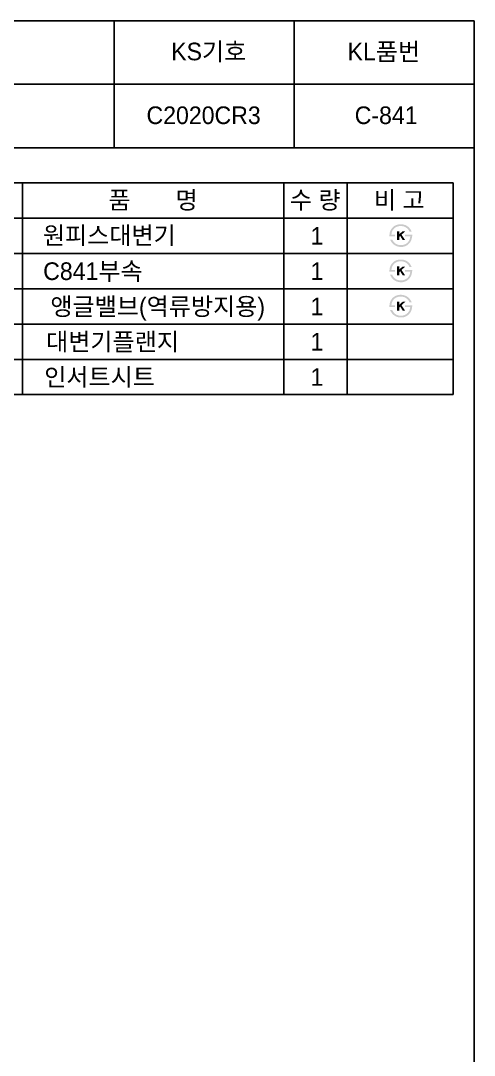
# Model space of a CAD drawing. Header units: millimetres. Extents: x 4660 to 14520, y -4429 to -1100.
# Drawn here: x 9977 to 10620, y -2566 to -1100 of the extents above; entities that cross this region are included whole.
import ezdxf
from ezdxf.enums import TextEntityAlignment as Align

# ---------------------------------------------------------------- set-up
doc = ezdxf.new("R2010")
doc.units = ezdxf.units.MM
doc.layers.add('TEXT', color=7, linetype='Continuous')
doc.layers.add('도각라인', color=255, linetype='Continuous')
doc.styles.add('타이틀', font='H2GTRM.TTF', dxfattribs={"height": 25})

msp = doc.modelspace()

# ---------------------------------------------------------------- hatches: boundary and pattern name
at = {"layer": 'TEXT'}
for points in [[(10499.4, -1405.7), (10499.4, -1405.3), (10499.4, -1404.9), (10499.4, -1404.5), (10499.4, -1404), (10499.4, -1403.6), (10499.4, -1403.2), (10499.5, -1402.8), (10499.5, -1402.4), (10499.6, -1402.1), (10499.6, -1401.7), (10499.7, -1401.3), (10499.8, -1400.9), (10499.8, -1400.5), (10499.9, -1400.1), (10500, -1399.7), (10500.1, -1399.3), (10500.3, -1398.9), (10500.4, -1398.6), (10500.5, -1398.2), (10500.7, -1397.8), (10500.8, -1397.5), (10501, -1397.1), (10501.2, -1396.8), (10501.3, -1396.4), (10501.5, -1396.1), (10501.7, -1395.7), (10501.9, -1395.4), (10502.1, -1395.1), (10502.4, -1394.8), (10502.6, -1394.5), (10502.8, -1394.2), (10503.3, -1393.5), (10503.6, -1393.2), (10503.9, -1392.9), (10504.2, -1392.6), (10504.4, -1392.4), (10504.7, -1392.1), (10505, -1391.8), (10505.4, -1391.6), (10505.7, -1391.3), (10506, -1391.1), (10506.3, -1390.9), (10506.7, -1390.7), (10507, -1390.5), (10507.4, -1390.3), (10507.7, -1390.1), (10508.1, -1389.9), (10508.5, -1389.7), (10508.9, -1389.6), (10509.3, -1389.4), (10509.7, -1389.3), (10510.2, -1389.1), (10510.6, -1389), (10511, -1388.9), (10511.5, -1388.8), (10511.9, -1388.7), (10512.4, -1388.6), (10512.9, -1388.5), (10513.3, -1388.5), (10513.8, -1388.4), (10514.3, -1388.4), (10514.8, -1388.4), (10515.3, -1388.4), (10516, -1388.4), (10516.4, -1388.4), (10516.8, -1388.4), (10517.1, -1388.5), (10517.5, -1388.5), (10517.9, -1388.6), (10518.2, -1388.6), (10518.6, -1388.7), (10518.9, -1388.7), (10519.3, -1388.8), (10519.6, -1388.9), (10519.9, -1389), (10520.3, -1389.1), (10520.6, -1389.2), (10520.9, -1389.3), (10521.3, -1389.4), (10521.6, -1389.5), (10521.9, -1389.6), (10522.2, -1389.7), (10522.5, -1389.9), (10522.8, -1390), (10523.1, -1390.2), (10523.4, -1390.3), (10523.7, -1390.5), (10524, -1390.6), (10524.3, -1390.8), (10524.5, -1391), (10524.8, -1391.2), (10525.1, -1391.4), (10525.4, -1391.6), (10525.6, -1391.8), (10526, -1392.1), (10526.5, -1392.5), (10526.8, -1392.9), (10527.2, -1393.2), (10527.6, -1393.6), (10528, -1394), (10528.3, -1394.5), (10528.6, -1394.9), (10529, -1395.4), (10529.3, -1395.8), (10529.6, -1396.3), (10529.8, -1396.8), (10530.1, -1397.3), (10530.4, -1397.9), (10530.6, -1398.4), (10530.8, -1398.9), (10530.8, -1398.9), (10527.7, -1398.9), (10527.7, -1398.9), (10527.7, -1398.8), (10527.6, -1398.6), (10527.5, -1398.4), (10527.5, -1398.2), (10527.4, -1398.1), (10527.3, -1397.9), (10527.2, -1397.7), (10527.1, -1397.6), (10527.1, -1397.4), (10527, -1397.2), (10526.9, -1397.1), (10526.8, -1396.9), (10526.6, -1396.7), (10526.5, -1396.6), (10526.4, -1396.4), (10526.3, -1396.2), (10526.2, -1396.1), (10526.1, -1395.9), (10525.8, -1395.6), (10525.5, -1395.3), (10525.2, -1395), (10524.9, -1394.7), (10524.6, -1394.4), (10524.2, -1394.1), (10523.9, -1393.8), (10523.6, -1393.6), (10523.4, -1393.4), (10523.2, -1393.2), (10522.9, -1393.1), (10522.7, -1392.9), (10522.5, -1392.8), (10522.2, -1392.6), (10522, -1392.5), (10521.7, -1392.4), (10521.5, -1392.2), (10521.2, -1392.1), (10521, -1392), (10520.7, -1391.9), (10520.5, -1391.8), (10520.2, -1391.7), (10520, -1391.6), (10519.7, -1391.5), (10519.4, -1391.4), (10519.2, -1391.4), (10518.9, -1391.3), (10518.6, -1391.2), (10518.4, -1391.2), (10518.1, -1391.1), (10517.8, -1391.1), (10517.5, -1391), (10517.2, -1391), (10517, -1390.9), (10516.7, -1390.9), (10516.4, -1390.9), (10516.1, -1390.9), (10515.8, -1390.9), (10515.5, -1390.9), (10515.2, -1390.9), (10514.8, -1390.9), (10514.5, -1390.9), (10514.2, -1390.9), (10513.8, -1391), (10513.5, -1391), (10513.2, -1391), (10512.9, -1391.1), (10512.5, -1391.1), (10512.2, -1391.2), (10511.9, -1391.3), (10511.6, -1391.3), (10511.3, -1391.4), (10511, -1391.5), (10510.7, -1391.6), (10510.4, -1391.7), (10510.1, -1391.8), (10509.9, -1391.9), (10509.6, -1392.1), (10509.3, -1392.2), (10509, -1392.3), (10508.8, -1392.5), (10508.5, -1392.6), (10508.2, -1392.8), (10508, -1392.9), (10507.7, -1393.1), (10507.5, -1393.3), (10507.2, -1393.4), (10507, -1393.6), (10506.7, -1393.8), (10506.5, -1394), (10506.3, -1394.2), (10506, -1394.4), (10505.8, -1394.7), (10505.6, -1394.9), (10505.4, -1395.1), (10505.2, -1395.3), (10505, -1395.6), (10504.8, -1395.8), (10504.6, -1396.1), (10504.4, -1396.3), (10504.2, -1396.6), (10504.1, -1396.8), (10503.9, -1397.1), (10503.8, -1397.4), (10503.6, -1397.7), (10503.5, -1397.9), (10503.3, -1398.2), (10503.2, -1398.5), (10503.1, -1398.8), (10503, -1399.1), (10502.9, -1399.4), (10502.8, -1399.7), (10502.7, -1400), (10502.6, -1400.3), (10502.5, -1400.6), (10502.5, -1401), (10502.4, -1401.3), (10502.4, -1401.6), (10502.3, -1402), (10502.3, -1402.3), (10502.2, -1402.6), (10502.2, -1403), (10502.2, -1403.3), (10502.2, -1403.3), (10507.4, -1403.3), (10507.4, -1403.3), (10507.4, -1403.3), (10507.4, -1405.7), (10507.4, -1405.7), (10507.4, -1405.7), (10499.4, -1405.7)], [(10531.6, -1403.3), (10531.6, -1403.8), (10531.6, -1404.2), (10531.6, -1404.6), (10531.6, -1405.1), (10531.5, -1405.5), (10531.5, -1405.9), (10531.4, -1406.4), (10531.4, -1406.8), (10531.3, -1407.2), (10531.2, -1407.6), (10531.1, -1408), (10531, -1408.4), (10530.9, -1408.9), (10530.8, -1409.3), (10530.7, -1409.7), (10530.5, -1410.1), (10530.4, -1410.4), (10530.3, -1410.8), (10530.1, -1411.2), (10529.9, -1411.6), (10529.8, -1411.9), (10529.6, -1412.3), (10529.4, -1412.6), (10529.2, -1413), (10529, -1413.3), (10528.8, -1413.7), (10528.6, -1414), (10528.3, -1414.3), (10528.1, -1414.6), (10527.9, -1414.9), (10527.6, -1415.2), (10527.4, -1415.5), (10527.1, -1415.8), (10526.8, -1416.1), (10526.5, -1416.4), (10526.2, -1416.7), (10525.9, -1416.9), (10525.7, -1417.2), (10525.3, -1417.4), (10525, -1417.6), (10524.7, -1417.9), (10524.4, -1418.1), (10524.1, -1418.3), (10523.7, -1418.5), (10523.4, -1418.7), (10523.1, -1418.9), (10522.7, -1419), (10522.4, -1419.2), (10522, -1419.4), (10521.6, -1419.5), (10521.3, -1419.7), (10520.9, -1419.8), (10520.5, -1419.9), (10520.1, -1420), (10519.7, -1420.1), (10519.4, -1420.2), (10519, -1420.3), (10518.6, -1420.4), (10518.2, -1420.4), (10517.8, -1420.5), (10517.4, -1420.5), (10517, -1420.5), (10516.6, -1420.5), (10516.1, -1420.5), (10515.5, -1420.5), (10514.8, -1420.5), (10514.2, -1420.5), (10513.5, -1420.4), (10512.9, -1420.3), (10512.6, -1420.3), (10512.3, -1420.2), (10512, -1420.1), (10511.7, -1420.1), (10511.4, -1420), (10511.1, -1419.9), (10510.8, -1419.8), (10510.5, -1419.7), (10510.2, -1419.7), (10510, -1419.6), (10509.7, -1419.5), (10509.4, -1419.3), (10509.1, -1419.2), (10508.8, -1419.1), (10508.6, -1419), (10508.3, -1418.9), (10508, -1418.7), (10507.8, -1418.6), (10507.5, -1418.4), (10507.2, -1418.3), (10507, -1418.1), (10506.5, -1417.8), (10506.2, -1417.6), (10505.9, -1417.4), (10505.7, -1417.3), (10505.4, -1417.1), (10505.2, -1416.9), (10505, -1416.7), (10504.7, -1416.5), (10504.5, -1416.2), (10504.3, -1416), (10504, -1415.8), (10503.8, -1415.6), (10503.6, -1415.3), (10503.4, -1415.1), (10503.2, -1414.9), (10503, -1414.6), (10502.8, -1414.4), (10502.6, -1414.1), (10502.4, -1413.8), (10502.2, -1413.6), (10502, -1413.3), (10501.9, -1413), (10501.7, -1412.7), (10501.5, -1412.5), (10501.3, -1412.2), (10501.2, -1411.9), (10501, -1411.6), (10500.9, -1411.3), (10500.6, -1410.6), (10500.3, -1410), (10500.3, -1410), (10503.3, -1410), (10503.3, -1410), (10503.5, -1410.4), (10503.7, -1410.8), (10504, -1411.2), (10504.2, -1411.6), (10504.5, -1412), (10504.7, -1412.4), (10505, -1412.7), (10505.2, -1413.1), (10505.5, -1413.4), (10505.8, -1413.7), (10506.1, -1414), (10506.4, -1414.3), (10506.6, -1414.6), (10506.9, -1414.9), (10507.2, -1415.1), (10507.5, -1415.4), (10507.8, -1415.6), (10508, -1415.7), (10508.2, -1415.9), (10508.5, -1416), (10508.7, -1416.2), (10508.9, -1416.3), (10509.2, -1416.5), (10509.4, -1416.6), (10509.7, -1416.7), (10509.9, -1416.8), (10510.2, -1417), (10510.4, -1417.1), (10510.7, -1417.2), (10511, -1417.3), (10511.2, -1417.4), (10511.5, -1417.4), (10511.8, -1417.5), (10512, -1417.6), (10512.3, -1417.6), (10512.6, -1417.7), (10512.9, -1417.8), (10513.2, -1417.8), (10513.5, -1417.8), (10513.7, -1417.9), (10514, -1417.9), (10514.3, -1417.9), (10514.6, -1417.9), (10514.9, -1418), (10515.2, -1418), (10515.5, -1418), (10515.9, -1418), (10516.7, -1417.9), (10517, -1417.9), (10517.3, -1417.9), (10517.5, -1417.9), (10517.8, -1417.8), (10518.1, -1417.8), (10518.3, -1417.8), (10518.6, -1417.7), (10518.8, -1417.7), (10519.1, -1417.6), (10519.4, -1417.5), (10519.6, -1417.5), (10519.9, -1417.4), (10520.1, -1417.3), (10520.4, -1417.2), (10520.6, -1417.1), (10520.9, -1417), (10521.1, -1416.9), (10521.4, -1416.8), (10521.6, -1416.7), (10521.8, -1416.6), (10522.1, -1416.5), (10522.3, -1416.3), (10522.5, -1416.2), (10522.8, -1416.1), (10523, -1415.9), (10523.2, -1415.8), (10523.5, -1415.6), (10523.7, -1415.4), (10523.9, -1415.3), (10524.1, -1415.1), (10524.4, -1414.9), (10524.6, -1414.7), (10524.9, -1414.4), (10525.1, -1414.2), (10525.4, -1414), (10525.6, -1413.7), (10525.8, -1413.5), (10526, -1413.2), (10526.2, -1413), (10526.4, -1412.7), (10526.6, -1412.4), (10526.7, -1412.2), (10526.9, -1411.9), (10527.1, -1411.6), (10527.2, -1411.3), (10527.4, -1411), (10527.5, -1410.7), (10527.7, -1410.4), (10527.8, -1410.1), (10527.9, -1409.8), (10528, -1409.5), (10528.1, -1409.2), (10528.2, -1408.9), (10528.3, -1408.5), (10528.4, -1408.2), (10528.5, -1407.8), (10528.5, -1407.5), (10528.6, -1407.1), (10528.7, -1406.8), (10528.7, -1406.4), (10528.8, -1406.1), (10528.8, -1405.7), (10528.8, -1405.7), (10521.4, -1405.7), (10521.4, -1405.7), (10521.4, -1405.7), (10521.4, -1403.3), (10521.4, -1403.3), (10521.4, -1403.3), (10531.6, -1403.3)], [(10513.2, -1402.6), (10518, -1398.3), (10521.8, -1398.3), (10516.5, -1403.2), (10521.5, -1410.7), (10518.1, -1410.7), (10514.6, -1405), (10513.2, -1406.3), (10513.2, -1410.7), (10510.2, -1410.7), (10510.2, -1398.2), (10513.2, -1398.2)], [(10499.4, -1455.7), (10499.4, -1455.3), (10499.4, -1454.9), (10499.4, -1454.5), (10499.4, -1454), (10499.4, -1453.6), (10499.4, -1453.2), (10499.5, -1452.8), (10499.5, -1452.4), (10499.6, -1452.1), (10499.6, -1451.7), (10499.7, -1451.3), (10499.8, -1450.9), (10499.8, -1450.5), (10499.9, -1450.1), (10500, -1449.7), (10500.1, -1449.3), (10500.3, -1448.9), (10500.4, -1448.6), (10500.5, -1448.2), (10500.7, -1447.8), (10500.8, -1447.5), (10501, -1447.1), (10501.2, -1446.8), (10501.3, -1446.4), (10501.5, -1446.1), (10501.7, -1445.7), (10501.9, -1445.4), (10502.1, -1445.1), (10502.4, -1444.8), (10502.6, -1444.5), (10502.8, -1444.2), (10503.3, -1443.5), (10503.6, -1443.2), (10503.9, -1442.9), (10504.2, -1442.6), (10504.4, -1442.4), (10504.7, -1442.1), (10505, -1441.8), (10505.4, -1441.6), (10505.7, -1441.3), (10506, -1441.1), (10506.3, -1440.9), (10506.7, -1440.7), (10507, -1440.5), (10507.4, -1440.3), (10507.7, -1440.1), (10508.1, -1439.9), (10508.5, -1439.7), (10508.9, -1439.6), (10509.3, -1439.4), (10509.7, -1439.3), (10510.2, -1439.1), (10510.6, -1439), (10511, -1438.9), (10511.5, -1438.8), (10511.9, -1438.7), (10512.4, -1438.6), (10512.9, -1438.5), (10513.3, -1438.5), (10513.8, -1438.4), (10514.3, -1438.4), (10514.8, -1438.4), (10515.3, -1438.4), (10516, -1438.4), (10516.4, -1438.4), (10516.8, -1438.4), (10517.1, -1438.5), (10517.5, -1438.5), (10517.9, -1438.6), (10518.2, -1438.6), (10518.6, -1438.7), (10518.9, -1438.7), (10519.3, -1438.8), (10519.6, -1438.9), (10519.9, -1439), (10520.3, -1439.1), (10520.6, -1439.2), (10520.9, -1439.3), (10521.3, -1439.4), (10521.6, -1439.5), (10521.9, -1439.6), (10522.2, -1439.7), (10522.5, -1439.9), (10522.8, -1440), (10523.1, -1440.2), (10523.4, -1440.3), (10523.7, -1440.5), (10524, -1440.6), (10524.3, -1440.8), (10524.5, -1441), (10524.8, -1441.2), (10525.1, -1441.4), (10525.4, -1441.6), (10525.6, -1441.8), (10526, -1442.1), (10526.5, -1442.5), (10526.8, -1442.9), (10527.2, -1443.2), (10527.6, -1443.6), (10528, -1444), (10528.3, -1444.5), (10528.6, -1444.9), (10529, -1445.4), (10529.3, -1445.8), (10529.6, -1446.3), (10529.8, -1446.8), (10530.1, -1447.3), (10530.4, -1447.9), (10530.6, -1448.4), (10530.8, -1448.9), (10530.8, -1448.9), (10527.7, -1448.9), (10527.7, -1448.9), (10527.7, -1448.8), (10527.6, -1448.6), (10527.5, -1448.4), (10527.5, -1448.2), (10527.4, -1448.1), (10527.3, -1447.9), (10527.2, -1447.7), (10527.1, -1447.6), (10527.1, -1447.4), (10527, -1447.2), (10526.9, -1447.1), (10526.8, -1446.9), (10526.6, -1446.7), (10526.5, -1446.6), (10526.4, -1446.4), (10526.3, -1446.2), (10526.2, -1446.1), (10526.1, -1445.9), (10525.8, -1445.6), (10525.5, -1445.3), (10525.2, -1445), (10524.9, -1444.7), (10524.6, -1444.4), (10524.2, -1444.1), (10523.9, -1443.8), (10523.6, -1443.6), (10523.4, -1443.4), (10523.2, -1443.2), (10522.9, -1443.1), (10522.7, -1442.9), (10522.5, -1442.8), (10522.2, -1442.6), (10522, -1442.5), (10521.7, -1442.4), (10521.5, -1442.2), (10521.2, -1442.1), (10521, -1442), (10520.7, -1441.9), (10520.5, -1441.8), (10520.2, -1441.7), (10520, -1441.6), (10519.7, -1441.5), (10519.4, -1441.4), (10519.2, -1441.4), (10518.9, -1441.3), (10518.6, -1441.2), (10518.4, -1441.2), (10518.1, -1441.1), (10517.8, -1441.1), (10517.5, -1441), (10517.2, -1441), (10517, -1440.9), (10516.7, -1440.9), (10516.4, -1440.9), (10516.1, -1440.9), (10515.8, -1440.9), (10515.5, -1440.9), (10515.2, -1440.9), (10514.8, -1440.9), (10514.5, -1440.9), (10514.2, -1440.9), (10513.8, -1441), (10513.5, -1441), (10513.2, -1441), (10512.9, -1441.1), (10512.5, -1441.1), (10512.2, -1441.2), (10511.9, -1441.3), (10511.6, -1441.3), (10511.3, -1441.4), (10511, -1441.5), (10510.7, -1441.6), (10510.4, -1441.7), (10510.1, -1441.8), (10509.9, -1441.9), (10509.6, -1442.1), (10509.3, -1442.2), (10509, -1442.3), (10508.8, -1442.5), (10508.5, -1442.6), (10508.2, -1442.8), (10508, -1442.9), (10507.7, -1443.1), (10507.5, -1443.3), (10507.2, -1443.4), (10507, -1443.6), (10506.7, -1443.8), (10506.5, -1444), (10506.3, -1444.2), (10506, -1444.4), (10505.8, -1444.7), (10505.6, -1444.9), (10505.4, -1445.1), (10505.2, -1445.3), (10505, -1445.6), (10504.8, -1445.8), (10504.6, -1446.1), (10504.4, -1446.3), (10504.2, -1446.6), (10504.1, -1446.8), (10503.9, -1447.1), (10503.8, -1447.4), (10503.6, -1447.7), (10503.5, -1447.9), (10503.3, -1448.2), (10503.2, -1448.5), (10503.1, -1448.8), (10503, -1449.1), (10502.9, -1449.4), (10502.8, -1449.7), (10502.7, -1450), (10502.6, -1450.3), (10502.5, -1450.6), (10502.5, -1451), (10502.4, -1451.3), (10502.4, -1451.6), (10502.3, -1452), (10502.3, -1452.3), (10502.2, -1452.6), (10502.2, -1453), (10502.2, -1453.3), (10502.2, -1453.3), (10507.4, -1453.3), (10507.4, -1453.3), (10507.4, -1453.3), (10507.4, -1455.7), (10507.4, -1455.7), (10507.4, -1455.7), (10499.4, -1455.7)], [(10513.2, -1452.6), (10518, -1448.3), (10521.8, -1448.3), (10516.5, -1453.2), (10521.5, -1460.7), (10518.1, -1460.7), (10514.6, -1455), (10513.2, -1456.3), (10513.2, -1460.7), (10510.2, -1460.7), (10510.2, -1448.2), (10513.2, -1448.2)], [(10531.6, -1453.3), (10531.6, -1453.8), (10531.6, -1454.2), (10531.6, -1454.6), (10531.6, -1455.1), (10531.5, -1455.5), (10531.5, -1455.9), (10531.4, -1456.4), (10531.4, -1456.8), (10531.3, -1457.2), (10531.2, -1457.6), (10531.1, -1458), (10531, -1458.4), (10530.9, -1458.9), (10530.8, -1459.3), (10530.7, -1459.7), (10530.5, -1460.1), (10530.4, -1460.4), (10530.3, -1460.8), (10530.1, -1461.2), (10529.9, -1461.6), (10529.8, -1461.9), (10529.6, -1462.3), (10529.4, -1462.6), (10529.2, -1463), (10529, -1463.3), (10528.8, -1463.7), (10528.6, -1464), (10528.3, -1464.3), (10528.1, -1464.6), (10527.9, -1464.9), (10527.6, -1465.2), (10527.4, -1465.5), (10527.1, -1465.8), (10526.8, -1466.1), (10526.5, -1466.4), (10526.2, -1466.7), (10525.9, -1466.9), (10525.7, -1467.2), (10525.3, -1467.4), (10525, -1467.6), (10524.7, -1467.9), (10524.4, -1468.1), (10524.1, -1468.3), (10523.7, -1468.5), (10523.4, -1468.7), (10523.1, -1468.9), (10522.7, -1469), (10522.4, -1469.2), (10522, -1469.4), (10521.6, -1469.5), (10521.3, -1469.7), (10520.9, -1469.8), (10520.5, -1469.9), (10520.1, -1470), (10519.7, -1470.1), (10519.4, -1470.2), (10519, -1470.3), (10518.6, -1470.4), (10518.2, -1470.4), (10517.8, -1470.5), (10517.4, -1470.5), (10517, -1470.5), (10516.6, -1470.5), (10516.1, -1470.5), (10515.5, -1470.5), (10514.8, -1470.5), (10514.2, -1470.5), (10513.5, -1470.4), (10512.9, -1470.3), (10512.6, -1470.3), (10512.3, -1470.2), (10512, -1470.1), (10511.7, -1470.1), (10511.4, -1470), (10511.1, -1469.9), (10510.8, -1469.8), (10510.5, -1469.7), (10510.2, -1469.7), (10510, -1469.6), (10509.7, -1469.5), (10509.4, -1469.3), (10509.1, -1469.2), (10508.8, -1469.1), (10508.6, -1469), (10508.3, -1468.9), (10508, -1468.7), (10507.8, -1468.6), (10507.5, -1468.4), (10507.2, -1468.3), (10507, -1468.1), (10506.5, -1467.8), (10506.2, -1467.6), (10505.9, -1467.4), (10505.7, -1467.3), (10505.4, -1467.1), (10505.2, -1466.9), (10505, -1466.7), (10504.7, -1466.5), (10504.5, -1466.2), (10504.3, -1466), (10504, -1465.8), (10503.8, -1465.6), (10503.6, -1465.3), (10503.4, -1465.1), (10503.2, -1464.9), (10503, -1464.6), (10502.8, -1464.4), (10502.6, -1464.1), (10502.4, -1463.8), (10502.2, -1463.6), (10502, -1463.3), (10501.9, -1463), (10501.7, -1462.7), (10501.5, -1462.5), (10501.3, -1462.2), (10501.2, -1461.9), (10501, -1461.6), (10500.9, -1461.3), (10500.6, -1460.6), (10500.3, -1460), (10500.3, -1460), (10503.3, -1460), (10503.3, -1460), (10503.5, -1460.4), (10503.7, -1460.8), (10504, -1461.2), (10504.2, -1461.6), (10504.5, -1462), (10504.7, -1462.4), (10505, -1462.7), (10505.2, -1463.1), (10505.5, -1463.4), (10505.8, -1463.7), (10506.1, -1464), (10506.4, -1464.3), (10506.6, -1464.6), (10506.9, -1464.9), (10507.2, -1465.1), (10507.5, -1465.4), (10507.8, -1465.6), (10508, -1465.7), (10508.2, -1465.9), (10508.5, -1466), (10508.7, -1466.2), (10508.9, -1466.3), (10509.2, -1466.5), (10509.4, -1466.6), (10509.7, -1466.7), (10509.9, -1466.8), (10510.2, -1467), (10510.4, -1467.1), (10510.7, -1467.2), (10511, -1467.3), (10511.2, -1467.4), (10511.5, -1467.4), (10511.8, -1467.5), (10512, -1467.6), (10512.3, -1467.6), (10512.6, -1467.7), (10512.9, -1467.8), (10513.2, -1467.8), (10513.5, -1467.8), (10513.7, -1467.9), (10514, -1467.9), (10514.3, -1467.9), (10514.6, -1467.9), (10514.9, -1468), (10515.2, -1468), (10515.5, -1468), (10515.9, -1468), (10516.7, -1467.9), (10517, -1467.9), (10517.3, -1467.9), (10517.5, -1467.9), (10517.8, -1467.8), (10518.1, -1467.8), (10518.3, -1467.8), (10518.6, -1467.7), (10518.8, -1467.7), (10519.1, -1467.6), (10519.4, -1467.5), (10519.6, -1467.5), (10519.9, -1467.4), (10520.1, -1467.3), (10520.4, -1467.2), (10520.6, -1467.1), (10520.9, -1467), (10521.1, -1466.9), (10521.4, -1466.8), (10521.6, -1466.7), (10521.8, -1466.6), (10522.1, -1466.5), (10522.3, -1466.3), (10522.5, -1466.2), (10522.8, -1466.1), (10523, -1465.9), (10523.2, -1465.8), (10523.5, -1465.6), (10523.7, -1465.4), (10523.9, -1465.3), (10524.1, -1465.1), (10524.4, -1464.9), (10524.6, -1464.7), (10524.9, -1464.4), (10525.1, -1464.2), (10525.4, -1464), (10525.6, -1463.7), (10525.8, -1463.5), (10526, -1463.2), (10526.2, -1463), (10526.4, -1462.7), (10526.6, -1462.4), (10526.7, -1462.2), (10526.9, -1461.9), (10527.1, -1461.6), (10527.2, -1461.3), (10527.4, -1461), (10527.5, -1460.7), (10527.7, -1460.4), (10527.8, -1460.1), (10527.9, -1459.8), (10528, -1459.5), (10528.1, -1459.2), (10528.2, -1458.9), (10528.3, -1458.5), (10528.4, -1458.2), (10528.5, -1457.8), (10528.5, -1457.5), (10528.6, -1457.1), (10528.7, -1456.8), (10528.7, -1456.4), (10528.8, -1456.1), (10528.8, -1455.7), (10528.8, -1455.7), (10521.4, -1455.7), (10521.4, -1455.7), (10521.4, -1455.7), (10521.4, -1453.3), (10521.4, -1453.3), (10521.4, -1453.3), (10531.6, -1453.3)], [(10499.4, -1505.7), (10499.4, -1505.3), (10499.4, -1504.9), (10499.4, -1504.5), (10499.4, -1504), (10499.4, -1503.6), (10499.4, -1503.2), (10499.5, -1502.8), (10499.5, -1502.4), (10499.6, -1502.1), (10499.6, -1501.7), (10499.7, -1501.3), (10499.8, -1500.9), (10499.8, -1500.5), (10499.9, -1500.1), (10500, -1499.7), (10500.1, -1499.3), (10500.3, -1498.9), (10500.4, -1498.6), (10500.5, -1498.2), (10500.7, -1497.8), (10500.8, -1497.5), (10501, -1497.1), (10501.2, -1496.8), (10501.3, -1496.4), (10501.5, -1496.1), (10501.7, -1495.7), (10501.9, -1495.4), (10502.1, -1495.1), (10502.4, -1494.8), (10502.6, -1494.5), (10502.8, -1494.2), (10503.3, -1493.5), (10503.6, -1493.2), (10503.9, -1492.9), (10504.2, -1492.6), (10504.4, -1492.4), (10504.7, -1492.1), (10505, -1491.8), (10505.4, -1491.6), (10505.7, -1491.3), (10506, -1491.1), (10506.3, -1490.9), (10506.7, -1490.7), (10507, -1490.5), (10507.4, -1490.3), (10507.7, -1490.1), (10508.1, -1489.9), (10508.5, -1489.7), (10508.9, -1489.6), (10509.3, -1489.4), (10509.7, -1489.3), (10510.2, -1489.1), (10510.6, -1489), (10511, -1488.9), (10511.5, -1488.8), (10511.9, -1488.7), (10512.4, -1488.6), (10512.9, -1488.5), (10513.3, -1488.5), (10513.8, -1488.4), (10514.3, -1488.4), (10514.8, -1488.4), (10515.3, -1488.4), (10516, -1488.4), (10516.4, -1488.4), (10516.8, -1488.4), (10517.1, -1488.5), (10517.5, -1488.5), (10517.9, -1488.6), (10518.2, -1488.6), (10518.6, -1488.7), (10518.9, -1488.7), (10519.3, -1488.8), (10519.6, -1488.9), (10519.9, -1489), (10520.3, -1489.1), (10520.6, -1489.2), (10520.9, -1489.3), (10521.3, -1489.4), (10521.6, -1489.5), (10521.9, -1489.6), (10522.2, -1489.7), (10522.5, -1489.9), (10522.8, -1490), (10523.1, -1490.2), (10523.4, -1490.3), (10523.7, -1490.5), (10524, -1490.6), (10524.3, -1490.8), (10524.5, -1491), (10524.8, -1491.2), (10525.1, -1491.4), (10525.4, -1491.6), (10525.6, -1491.8), (10526, -1492.1), (10526.5, -1492.5), (10526.8, -1492.9), (10527.2, -1493.2), (10527.6, -1493.6), (10528, -1494), (10528.3, -1494.5), (10528.6, -1494.9), (10529, -1495.4), (10529.3, -1495.8), (10529.6, -1496.3), (10529.8, -1496.8), (10530.1, -1497.3), (10530.4, -1497.9), (10530.6, -1498.4), (10530.8, -1498.9), (10530.8, -1498.9), (10527.7, -1498.9), (10527.7, -1498.9), (10527.7, -1498.8), (10527.6, -1498.6), (10527.5, -1498.4), (10527.5, -1498.2), (10527.4, -1498.1), (10527.3, -1497.9), (10527.2, -1497.7), (10527.1, -1497.6), (10527.1, -1497.4), (10527, -1497.2), (10526.9, -1497.1), (10526.8, -1496.9), (10526.6, -1496.7), (10526.5, -1496.6), (10526.4, -1496.4), (10526.3, -1496.2), (10526.2, -1496.1), (10526.1, -1495.9), (10525.8, -1495.6), (10525.5, -1495.3), (10525.2, -1495), (10524.9, -1494.7), (10524.6, -1494.4), (10524.2, -1494.1), (10523.9, -1493.8), (10523.6, -1493.6), (10523.4, -1493.4), (10523.2, -1493.2), (10522.9, -1493.1), (10522.7, -1492.9), (10522.5, -1492.8), (10522.2, -1492.6), (10522, -1492.5), (10521.7, -1492.4), (10521.5, -1492.2), (10521.2, -1492.1), (10521, -1492), (10520.7, -1491.9), (10520.5, -1491.8), (10520.2, -1491.7), (10520, -1491.6), (10519.7, -1491.5), (10519.4, -1491.4), (10519.2, -1491.4), (10518.9, -1491.3), (10518.6, -1491.2), (10518.4, -1491.2), (10518.1, -1491.1), (10517.8, -1491.1), (10517.5, -1491), (10517.2, -1491), (10517, -1490.9), (10516.7, -1490.9), (10516.4, -1490.9), (10516.1, -1490.9), (10515.8, -1490.9), (10515.5, -1490.9), (10515.2, -1490.9), (10514.8, -1490.9), (10514.5, -1490.9), (10514.2, -1490.9), (10513.8, -1491), (10513.5, -1491), (10513.2, -1491), (10512.9, -1491.1), (10512.5, -1491.1), (10512.2, -1491.2), (10511.9, -1491.3), (10511.6, -1491.3), (10511.3, -1491.4), (10511, -1491.5), (10510.7, -1491.6), (10510.4, -1491.7), (10510.1, -1491.8), (10509.9, -1491.9), (10509.6, -1492.1), (10509.3, -1492.2), (10509, -1492.3), (10508.8, -1492.5), (10508.5, -1492.6), (10508.2, -1492.8), (10508, -1492.9), (10507.7, -1493.1), (10507.5, -1493.3), (10507.2, -1493.4), (10507, -1493.6), (10506.7, -1493.8), (10506.5, -1494), (10506.3, -1494.2), (10506, -1494.4), (10505.8, -1494.7), (10505.6, -1494.9), (10505.4, -1495.1), (10505.2, -1495.3), (10505, -1495.6), (10504.8, -1495.8), (10504.6, -1496.1), (10504.4, -1496.3), (10504.2, -1496.6), (10504.1, -1496.8), (10503.9, -1497.1), (10503.8, -1497.4), (10503.6, -1497.7), (10503.5, -1497.9), (10503.3, -1498.2), (10503.2, -1498.5), (10503.1, -1498.8), (10503, -1499.1), (10502.9, -1499.4), (10502.8, -1499.7), (10502.7, -1500), (10502.6, -1500.3), (10502.5, -1500.6), (10502.5, -1501), (10502.4, -1501.3), (10502.4, -1501.6), (10502.3, -1502), (10502.3, -1502.3), (10502.2, -1502.6), (10502.2, -1503), (10502.2, -1503.3), (10502.2, -1503.3), (10507.4, -1503.3), (10507.4, -1503.3), (10507.4, -1503.3), (10507.4, -1505.7), (10507.4, -1505.7), (10507.4, -1505.7), (10499.4, -1505.7)], [(10531.6, -1503.3), (10531.6, -1503.8), (10531.6, -1504.2), (10531.6, -1504.6), (10531.6, -1505.1), (10531.5, -1505.5), (10531.5, -1505.9), (10531.4, -1506.4), (10531.4, -1506.8), (10531.3, -1507.2), (10531.2, -1507.6), (10531.1, -1508), (10531, -1508.4), (10530.9, -1508.9), (10530.8, -1509.3), (10530.7, -1509.7), (10530.5, -1510.1), (10530.4, -1510.4), (10530.3, -1510.8), (10530.1, -1511.2), (10529.9, -1511.6), (10529.8, -1511.9), (10529.6, -1512.3), (10529.4, -1512.6), (10529.2, -1513), (10529, -1513.3), (10528.8, -1513.7), (10528.6, -1514), (10528.3, -1514.3), (10528.1, -1514.6), (10527.9, -1514.9), (10527.6, -1515.2), (10527.4, -1515.5), (10527.1, -1515.8), (10526.8, -1516.1), (10526.5, -1516.4), (10526.2, -1516.7), (10525.9, -1516.9), (10525.7, -1517.2), (10525.3, -1517.4), (10525, -1517.6), (10524.7, -1517.9), (10524.4, -1518.1), (10524.1, -1518.3), (10523.7, -1518.5), (10523.4, -1518.7), (10523.1, -1518.9), (10522.7, -1519), (10522.4, -1519.2), (10522, -1519.4), (10521.6, -1519.5), (10521.3, -1519.7), (10520.9, -1519.8), (10520.5, -1519.9), (10520.1, -1520), (10519.7, -1520.1), (10519.4, -1520.2), (10519, -1520.3), (10518.6, -1520.4), (10518.2, -1520.4), (10517.8, -1520.5), (10517.4, -1520.5), (10517, -1520.5), (10516.6, -1520.5), (10516.1, -1520.5), (10515.5, -1520.5), (10514.8, -1520.5), (10514.2, -1520.5), (10513.5, -1520.4), (10512.9, -1520.3), (10512.6, -1520.3), (10512.3, -1520.2), (10512, -1520.1), (10511.7, -1520.1), (10511.4, -1520), (10511.1, -1519.9), (10510.8, -1519.8), (10510.5, -1519.7), (10510.2, -1519.7), (10510, -1519.6), (10509.7, -1519.5), (10509.4, -1519.3), (10509.1, -1519.2), (10508.8, -1519.1), (10508.6, -1519), (10508.3, -1518.9), (10508, -1518.7), (10507.8, -1518.6), (10507.5, -1518.4), (10507.2, -1518.3), (10507, -1518.1), (10506.5, -1517.8), (10506.2, -1517.6), (10505.9, -1517.4), (10505.7, -1517.3), (10505.4, -1517.1), (10505.2, -1516.9), (10505, -1516.7), (10504.7, -1516.5), (10504.5, -1516.2), (10504.3, -1516), (10504, -1515.8), (10503.8, -1515.6), (10503.6, -1515.3), (10503.4, -1515.1), (10503.2, -1514.9), (10503, -1514.6), (10502.8, -1514.4), (10502.6, -1514.1), (10502.4, -1513.8), (10502.2, -1513.6), (10502, -1513.3), (10501.9, -1513), (10501.7, -1512.7), (10501.5, -1512.5), (10501.3, -1512.2), (10501.2, -1511.9), (10501, -1511.6), (10500.9, -1511.3), (10500.6, -1510.6), (10500.3, -1510), (10500.3, -1510), (10503.3, -1510), (10503.3, -1510), (10503.5, -1510.4), (10503.7, -1510.8), (10504, -1511.2), (10504.2, -1511.6), (10504.5, -1512), (10504.7, -1512.4), (10505, -1512.7), (10505.2, -1513.1), (10505.5, -1513.4), (10505.8, -1513.7), (10506.1, -1514), (10506.4, -1514.3), (10506.6, -1514.6), (10506.9, -1514.9), (10507.2, -1515.1), (10507.5, -1515.4), (10507.8, -1515.6), (10508, -1515.7), (10508.2, -1515.9), (10508.5, -1516), (10508.7, -1516.2), (10508.9, -1516.3), (10509.2, -1516.5), (10509.4, -1516.6), (10509.7, -1516.7), (10509.9, -1516.8), (10510.2, -1517), (10510.4, -1517.1), (10510.7, -1517.2), (10511, -1517.3), (10511.2, -1517.4), (10511.5, -1517.4), (10511.8, -1517.5), (10512, -1517.6), (10512.3, -1517.6), (10512.6, -1517.7), (10512.9, -1517.8), (10513.2, -1517.8), (10513.5, -1517.8), (10513.7, -1517.9), (10514, -1517.9), (10514.3, -1517.9), (10514.6, -1517.9), (10514.9, -1518), (10515.2, -1518), (10515.5, -1518), (10515.9, -1518), (10516.7, -1517.9), (10517, -1517.9), (10517.3, -1517.9), (10517.5, -1517.9), (10517.8, -1517.8), (10518.1, -1517.8), (10518.3, -1517.8), (10518.6, -1517.7), (10518.8, -1517.7), (10519.1, -1517.6), (10519.4, -1517.5), (10519.6, -1517.5), (10519.9, -1517.4), (10520.1, -1517.3), (10520.4, -1517.2), (10520.6, -1517.1), (10520.9, -1517), (10521.1, -1516.9), (10521.4, -1516.8), (10521.6, -1516.7), (10521.8, -1516.6), (10522.1, -1516.5), (10522.3, -1516.3), (10522.5, -1516.2), (10522.8, -1516.1), (10523, -1515.9), (10523.2, -1515.8), (10523.5, -1515.6), (10523.7, -1515.4), (10523.9, -1515.3), (10524.1, -1515.1), (10524.4, -1514.9), (10524.6, -1514.7), (10524.9, -1514.4), (10525.1, -1514.2), (10525.4, -1514), (10525.6, -1513.7), (10525.8, -1513.5), (10526, -1513.2), (10526.2, -1513), (10526.4, -1512.7), (10526.6, -1512.4), (10526.7, -1512.2), (10526.9, -1511.9), (10527.1, -1511.6), (10527.2, -1511.3), (10527.4, -1511), (10527.5, -1510.7), (10527.7, -1510.4), (10527.8, -1510.1), (10527.9, -1509.8), (10528, -1509.5), (10528.1, -1509.2), (10528.2, -1508.9), (10528.3, -1508.5), (10528.4, -1508.2), (10528.5, -1507.8), (10528.5, -1507.5), (10528.6, -1507.1), (10528.7, -1506.8), (10528.7, -1506.4), (10528.8, -1506.1), (10528.8, -1505.7), (10528.8, -1505.7), (10521.4, -1505.7), (10521.4, -1505.7), (10521.4, -1505.7), (10521.4, -1503.3), (10521.4, -1503.3), (10521.4, -1503.3), (10531.6, -1503.3)], [(10513.2, -1502.6), (10518, -1498.3), (10521.8, -1498.3), (10516.5, -1503.2), (10521.5, -1510.7), (10518.1, -1510.7), (10514.6, -1505), (10513.2, -1506.3), (10513.2, -1510.7), (10510.2, -1510.7), (10510.2, -1498.2), (10513.2, -1498.2)]]:
    msp.add_hatch(color=256, dxfattribs=at).paths.add_polyline_path(points, flags=0)

# ---------------------------------------------------------------- linework, layer by layer
at = {"layer": '도각라인', "color": 7}
for p, q in [((8819.6, -1099.9), (10619.6, -1099.9)), ((10109.6, -1279.9), (10109.6, -1099.9)), ((10364.6, -1279.9), (10364.6, -1099.9)), ((10619.6, -1099.9), (10619.6, -3629.9)), ((9339.6, -1189.9), (10619.6, -1189.9)), ((8819.6, -1279.9), (10619.6, -1279.9)), ((9794.6, -1329.9), (10589.6, -1329.9)), ((9979.6, -1579.9), (9979.6, -1329.9)), ((10349.6, -1579.9), (10349.6, -1329.9)), ((10439.6, -1579.9), (10439.6, -1329.9)), ((10589.6, -1579.9), (10589.6, -1329.9)), ((9794.6, -1379.9), (10589.6, -1379.9)), ((9794.6, -1429.9), (10589.6, -1429.9)), ((9794.6, -1479.9), (10589.6, -1479.9)), ((9794.6, -1529.9), (10589.6, -1529.9)), ((9794.6, -1579.9), (10589.6, -1579.9)), ((9979.6, -1629.9), (9979.6, -1579.9)), ((10349.6, -1629.9), (10349.6, -1579.9)), ((10439.6, -1629.9), (10439.6, -1579.9)), ((10589.6, -1629.9), (10589.6, -1579.9)), ((9794.6, -1629.9), (10589.6, -1629.9))]:
    msp.add_line(p, q, dxfattribs=at)

# ---------------------------------------------------------------- texts
at = {"layer": 'TEXT', "style": '타이틀'}
for s, p in [('KS기호', (10243.4, -1143.5)), ('KL품번', (10491.4, -1143.7)), ('C2020CR3', (10236.1, -1233.9)), ('C-841', (10494.7, -1233.9)), ('품       명', (10164.4, -1354.1)), ('수 량', (10394.3, -1354.1)), ('비 고', (10513.2, -1354.1)), ('원피스대변기', (10102.6, -1404.2)), ('1', (10396.6, -1404.9)), ('C841부속', (10079.3, -1454.9)), ('1', (10396.6, -1454.9)), ('앵글밸브(역류방지용)', (10171.1, -1504.9)), ('1', (10396.6, -1504.9)), ('대변기플랜지', (10107.1, -1554.9)), ('1', (10396.6, -1554.9)), ('인서트시트', (10088.7, -1604.9)), ('1', (10396.6, -1604.9))]:
    msp.add_text(s, height=25, dxfattribs=at).set_placement(p, align=Align.MIDDLE_CENTER)

doc.saveas('drawing.dxf')
